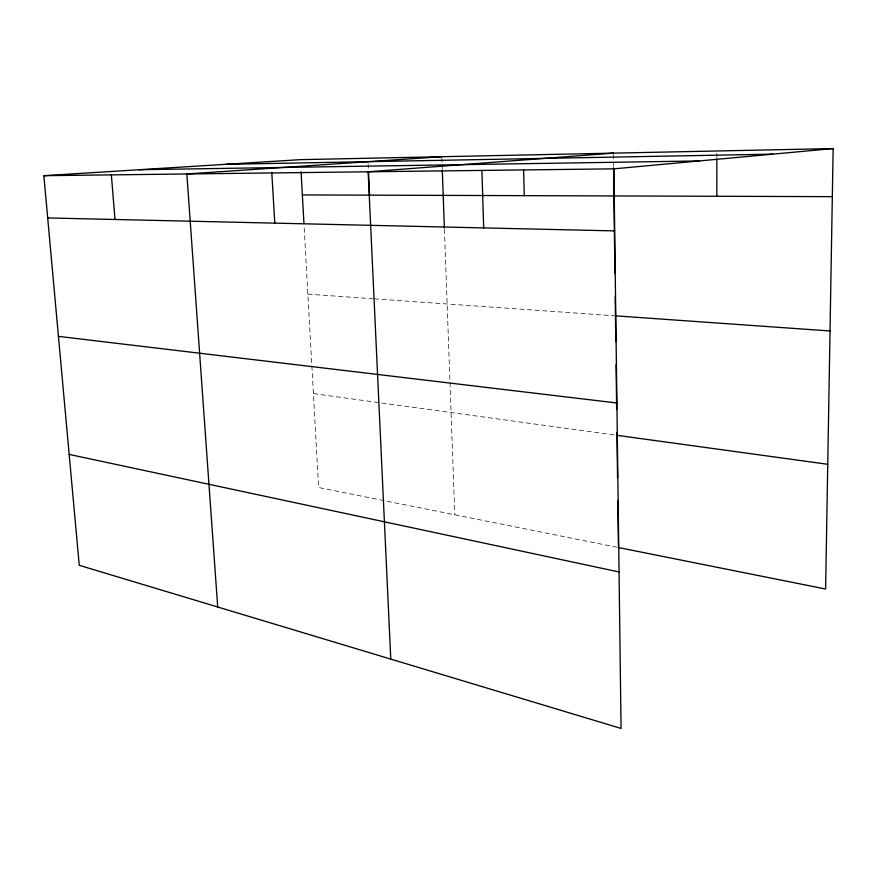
<?xml version="1.0" encoding="UTF-8"?>
<svg xmlns="http://www.w3.org/2000/svg" width="877" height="877" viewBox="0 0 877 877"><rect width="100%" height="100%" fill="white"/><g stroke="black" fill="none" stroke-linecap="round" stroke-linejoin="round"><path stroke-width="0.66" stroke-dasharray="4.38 3.29" d="M716.86 157.641L716.871 152.313M307.871 294.157L373.01 298.75M374.369 298.849L614.108 315.753M313.407 393.609L615.665 435.145M617.101 547.281L318.625 487.524L304.089 226.2M368.099 163.714L368.417 170.555M441.844 158.046L442.041 163.374M442.085 164.712L442.238 168.713M444.431 229.325L449.945 381.32M450 382.679L454.79 514.788M613.385 154.473L613.538 166.509"/><path stroke-width="1.32" d="M716.816 196.273L716.86 158.978M833.15 148.564L613.889 168.844L621.059 728.436L79.248 565.314L43.85 175.685L300.394 159.658L833.15 148.564L825.619 589.015L618.449 547.544M613.374 153.135L368.154 171.793L390.78 659.109M441.8 156.709L186.845 173.964L217.704 607.005M225.817 164.317L772.79 154.144M139.235 169.721L699.342 160.94M43.85 175.685L613.889 168.844M302.357 194.935L832.328 196.645M47.687 217.945L614.678 230.903M615.468 315.841L830.026 330.969M58.452 336.373L616.893 402.992M617.002 435.321L827.745 464.284M69.173 454.418L619.052 571.968M111.357 174.874L114.997 219.48M271.804 172.944L274.797 223.131M301.074 171.87L303.946 223.482M368.483 171.914L369.557 195.154M442.282 170.05L444.387 227.965M481.911 170.423L483.687 227.91M523.613 169.919L524.26 195.648M613.56 167.847L614.92 273.602M615.216 296.766L615.797 341.646M616.092 364.722L616.674 409.526M616.969 432.613L617.551 477.746M617.846 501.019L618.428 546.174"/></g></svg>
